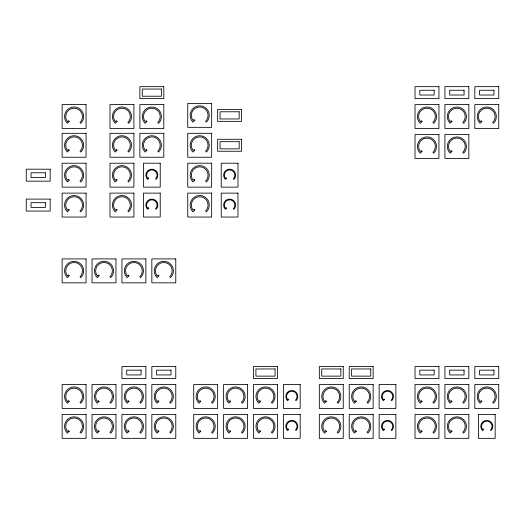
<?xml version="1.0" encoding="UTF-8"?>
<svg xmlns="http://www.w3.org/2000/svg" width="525" height="525" viewBox="0 0 525 525"><rect width="100%" height="100%" fill="white"/><g stroke="black" fill="none" stroke-linecap="round" stroke-linejoin="round"><path stroke-width="0.79" d="M69.169 121.498L67.331 123.329A9.568 9.568 0 0 1 67.331 109.797A9.568 9.568 0 0 1 80.863 109.797A9.568 9.568 0 0 1 80.863 123.329L80.017 122.482A8.374 8.374 0 0 0 80.292 110.926A8.374 8.374 0 0 0 68.762 110.112A8.374 8.374 0 0 0 67.397 121.59L68.519 120.75A6.976 6.976 0 0 0 69.169 121.498M69.169 150.202L67.331 152.04A9.568 9.568 0 0 1 67.331 138.508A9.568 9.568 0 0 1 80.863 138.508A9.568 9.568 0 0 1 80.863 152.04L80.017 151.193A8.374 8.374 0 0 0 80.292 139.637A8.374 8.374 0 0 0 68.762 138.817A8.374 8.374 0 0 0 67.397 150.294L68.519 149.454A6.976 6.976 0 0 0 69.169 150.202M117.016 121.498L115.178 123.329A9.568 9.568 0 0 1 115.178 109.797A9.568 9.568 0 0 1 128.71 109.797A9.568 9.568 0 0 1 128.71 123.329L127.87 122.482A8.374 8.374 0 0 0 128.139 110.926A8.374 8.374 0 0 0 116.609 110.112A8.374 8.374 0 0 0 115.251 121.59L116.366 120.75A6.976 6.976 0 0 0 117.016 121.498M69.169 180.108L67.331 181.945A9.568 9.568 0 0 1 67.331 168.413A9.568 9.568 0 0 1 80.863 168.413A9.568 9.568 0 0 1 80.863 181.945L80.017 181.099A8.374 8.374 0 0 0 80.292 169.542A8.374 8.374 0 0 0 68.762 168.722A8.374 8.374 0 0 0 67.397 180.2L68.519 179.36A6.976 6.976 0 0 0 69.169 180.108M117.016 150.202L115.178 152.04A9.568 9.568 0 0 1 115.178 138.508A9.568 9.568 0 0 1 128.71 138.508A9.568 9.568 0 0 1 128.71 152.04L127.87 151.193A8.374 8.374 0 0 0 128.139 139.637A8.374 8.374 0 0 0 116.609 138.817A8.374 8.374 0 0 0 115.251 150.294L116.366 149.454A6.976 6.976 0 0 0 117.016 150.202M146.921 121.498L145.084 123.329A9.568 9.568 0 0 1 145.084 109.797A9.568 9.568 0 0 1 158.616 109.797A9.568 9.568 0 0 1 158.616 123.329L157.769 122.482A8.374 8.374 0 0 0 158.045 110.926A8.374 8.374 0 0 0 146.514 110.112A8.374 8.374 0 0 0 145.149 121.59L146.272 120.75A6.976 6.976 0 0 0 146.921 121.498M69.169 210.013L67.331 211.851A9.568 9.568 0 0 1 67.331 198.319A9.568 9.568 0 0 1 80.863 198.319A9.568 9.568 0 0 1 80.863 211.851L80.017 211.004A8.374 8.374 0 0 0 80.292 199.448A8.374 8.374 0 0 0 68.762 198.627A8.374 8.374 0 0 0 67.397 210.105L68.519 209.265A6.976 6.976 0 0 0 69.169 210.013M117.016 180.108L115.178 181.945A9.568 9.568 0 0 1 115.178 168.413A9.568 9.568 0 0 1 128.71 168.413A9.568 9.568 0 0 1 128.71 181.945L127.87 181.099A8.374 8.374 0 0 0 128.139 169.542A8.374 8.374 0 0 0 116.609 168.722A8.374 8.374 0 0 0 115.251 180.2L116.366 179.36A6.976 6.976 0 0 0 117.016 180.108M146.921 150.202L145.084 152.04A9.568 9.568 0 0 1 145.084 138.508A9.568 9.568 0 0 1 158.616 138.508A9.568 9.568 0 0 1 158.616 152.04L157.769 151.193A8.374 8.374 0 0 0 158.045 139.637A8.374 8.374 0 0 0 146.514 138.817A8.374 8.374 0 0 0 145.149 150.294L146.272 149.454A6.976 6.976 0 0 0 146.921 150.202M194.768 120.297L192.931 122.135A9.568 9.568 0 0 1 192.931 108.603A9.568 9.568 0 0 1 206.469 108.603A9.568 9.568 0 0 1 206.469 122.135L205.623 121.288A8.374 8.374 0 0 0 205.892 109.732A8.374 8.374 0 0 0 194.362 108.911A8.374 8.374 0 0 0 193.003 120.389L194.119 119.549A6.976 6.976 0 0 0 194.768 120.297M117.016 210.013L115.178 211.851A9.568 9.568 0 0 1 115.178 198.319A9.568 9.568 0 0 1 128.71 198.319A9.568 9.568 0 0 1 128.71 211.851L127.87 211.004A8.374 8.374 0 0 0 128.139 199.448A8.374 8.374 0 0 0 116.609 198.627A8.374 8.374 0 0 0 115.251 210.105L116.366 209.265A6.976 6.976 0 0 0 117.016 210.013M148.772 178.257L147.623 179.406A5.978 5.978 0 0 1 147.623 170.947A5.978 5.978 0 0 1 156.083 170.947A5.978 5.978 0 0 1 156.083 179.406L155.551 178.881A5.23 5.23 0 0 0 155.722 171.655A5.23 5.23 0 0 0 148.516 171.143A5.23 5.23 0 0 0 147.663 178.316L148.365 177.791A4.357 4.357 0 0 0 148.772 178.257M69.169 275.809L67.331 277.64A9.568 9.568 0 0 1 67.331 264.108A9.568 9.568 0 0 1 80.863 264.108A9.568 9.568 0 0 1 80.863 277.64L80.017 276.793A8.374 8.374 0 0 0 80.292 265.237A8.374 8.374 0 0 0 68.762 264.423A8.374 8.374 0 0 0 67.397 275.901L68.519 275.061A6.976 6.976 0 0 0 69.169 275.809M194.768 150.202L192.931 152.04A9.568 9.568 0 0 1 192.931 138.508A9.568 9.568 0 0 1 206.469 138.508A9.568 9.568 0 0 1 206.469 152.04L205.623 151.193A8.374 8.374 0 0 0 205.892 139.637A8.374 8.374 0 0 0 194.362 138.817A8.374 8.374 0 0 0 193.003 150.294L194.119 149.454A6.976 6.976 0 0 0 194.768 150.202M148.772 208.162L147.623 209.311A5.978 5.978 0 0 1 147.623 200.852A5.978 5.978 0 0 1 156.083 200.852A5.978 5.978 0 0 1 156.083 209.311L155.551 208.786A5.23 5.23 0 0 0 155.722 201.561A5.23 5.23 0 0 0 148.516 201.049A5.23 5.23 0 0 0 147.663 208.222L148.365 207.697A4.357 4.357 0 0 0 148.772 208.162M99.074 275.809L97.237 277.64A9.568 9.568 0 0 1 97.237 264.108A9.568 9.568 0 0 1 110.768 264.108A9.568 9.568 0 0 1 110.768 277.64L109.922 276.793A8.374 8.374 0 0 0 110.197 265.237A8.374 8.374 0 0 0 98.667 264.423A8.374 8.374 0 0 0 97.302 275.901L98.424 275.061A6.976 6.976 0 0 0 99.074 275.809M194.768 180.108L192.931 181.945A9.568 9.568 0 0 1 192.931 168.413A9.568 9.568 0 0 1 206.469 168.413A9.568 9.568 0 0 1 206.469 181.945L205.623 181.099A8.374 8.374 0 0 0 205.892 169.542A8.374 8.374 0 0 0 194.362 168.722A8.374 8.374 0 0 0 193.003 180.2L194.119 179.36A6.976 6.976 0 0 0 194.768 180.108M128.979 275.809L127.142 277.64A9.568 9.568 0 0 1 127.142 264.108A9.568 9.568 0 0 1 140.674 264.108A9.568 9.568 0 0 1 140.674 277.64L139.827 276.793A8.374 8.374 0 0 0 140.103 265.237A8.374 8.374 0 0 0 128.572 264.423A8.374 8.374 0 0 0 127.207 275.901L128.33 275.061A6.976 6.976 0 0 0 128.979 275.809M194.768 210.013L192.931 211.851A9.568 9.568 0 0 1 192.931 198.319A9.568 9.568 0 0 1 206.469 198.319A9.568 9.568 0 0 1 206.469 211.851L205.623 211.004A8.374 8.374 0 0 0 205.892 199.448A8.374 8.374 0 0 0 194.362 198.627A8.374 8.374 0 0 0 193.003 210.105L194.119 209.265A6.976 6.976 0 0 0 194.768 210.013M226.524 178.257L225.376 179.406A5.978 5.978 0 0 1 225.376 170.947A5.978 5.978 0 0 1 233.835 170.947A5.978 5.978 0 0 1 233.835 179.406L233.303 178.881A5.23 5.23 0 0 0 233.474 171.655A5.23 5.23 0 0 0 226.268 171.143A5.23 5.23 0 0 0 225.415 178.316L226.118 177.791A4.357 4.357 0 0 0 226.524 178.257M158.878 275.809L157.047 277.64A9.568 9.568 0 0 1 157.047 264.108A9.568 9.568 0 0 1 170.579 264.108A9.568 9.568 0 0 1 170.579 277.64L169.732 276.793A8.374 8.374 0 0 0 170.008 265.237A8.374 8.374 0 0 0 158.478 264.423A8.374 8.374 0 0 0 157.113 275.901L158.235 275.061A6.976 6.976 0 0 0 158.878 275.809M226.524 208.162L225.376 209.311A5.978 5.978 0 0 1 225.376 200.852A5.978 5.978 0 0 1 233.835 200.852A5.978 5.978 0 0 1 233.835 209.311L233.303 208.786A5.23 5.23 0 0 0 233.474 201.561A5.23 5.23 0 0 0 226.268 201.049A5.23 5.23 0 0 0 225.415 208.222L226.118 207.697A4.357 4.357 0 0 0 226.524 208.162M69.169 401.408L67.331 403.239A9.568 9.568 0 0 1 67.331 389.708A9.568 9.568 0 0 1 80.863 389.708A9.568 9.568 0 0 1 80.863 403.239L80.017 402.393A8.374 8.374 0 0 0 80.292 390.843A8.374 8.374 0 0 0 68.762 390.023A8.374 8.374 0 0 0 67.397 401.5L68.519 400.66A6.976 6.976 0 0 0 69.169 401.408M69.169 431.314L67.331 433.145A9.568 9.568 0 0 1 67.331 419.613A9.568 9.568 0 0 1 80.863 419.613A9.568 9.568 0 0 1 80.863 433.145L80.017 432.298A8.374 8.374 0 0 0 80.292 420.748A8.374 8.374 0 0 0 68.762 419.928A8.374 8.374 0 0 0 67.397 431.406L68.519 430.566A6.976 6.976 0 0 0 69.169 431.314M99.074 401.408L97.237 403.239A9.568 9.568 0 0 1 97.237 389.708A9.568 9.568 0 0 1 110.768 389.708A9.568 9.568 0 0 1 110.768 403.239L109.922 402.393A8.374 8.374 0 0 0 110.197 390.843A8.374 8.374 0 0 0 98.667 390.023A8.374 8.374 0 0 0 97.302 401.5L98.424 400.66A6.976 6.976 0 0 0 99.074 401.408M99.074 431.314L97.237 433.145A9.568 9.568 0 0 1 97.237 419.613A9.568 9.568 0 0 1 110.768 419.613A9.568 9.568 0 0 1 110.768 433.145L109.922 432.298A8.374 8.374 0 0 0 110.197 420.748A8.374 8.374 0 0 0 98.667 419.928A8.374 8.374 0 0 0 97.302 431.406L98.424 430.566A6.976 6.976 0 0 0 99.074 431.314M128.979 401.408L127.142 403.239A9.568 9.568 0 0 1 127.142 389.708A9.568 9.568 0 0 1 140.674 389.708A9.568 9.568 0 0 1 140.674 403.239L139.827 402.393A8.374 8.374 0 0 0 140.103 390.843A8.374 8.374 0 0 0 128.572 390.023A8.374 8.374 0 0 0 127.207 401.5L128.33 400.66A6.976 6.976 0 0 0 128.979 401.408M422.048 121.498L420.21 123.329A9.568 9.568 0 0 1 420.21 109.797A9.568 9.568 0 0 1 433.742 109.797A9.568 9.568 0 0 1 433.742 123.329L432.902 122.482A8.374 8.374 0 0 0 433.171 110.926A8.374 8.374 0 0 0 421.641 110.112A8.374 8.374 0 0 0 420.282 121.59L421.398 120.75A6.976 6.976 0 0 0 422.048 121.498M128.979 431.314L127.142 433.145A9.568 9.568 0 0 1 127.142 419.613A9.568 9.568 0 0 1 140.674 419.613A9.568 9.568 0 0 1 140.674 433.145L139.827 432.298A8.374 8.374 0 0 0 140.103 420.748A8.374 8.374 0 0 0 128.572 419.928A8.374 8.374 0 0 0 127.207 431.406L128.33 430.566A6.976 6.976 0 0 0 128.979 431.314M158.878 401.408L157.047 403.239A9.568 9.568 0 0 1 157.047 389.708A9.568 9.568 0 0 1 170.579 389.708A9.568 9.568 0 0 1 170.579 403.239L169.732 402.393A8.374 8.374 0 0 0 170.008 390.843A8.374 8.374 0 0 0 158.478 390.023A8.374 8.374 0 0 0 157.113 401.5L158.235 400.66A6.976 6.976 0 0 0 158.878 401.408M422.048 151.403L420.21 153.234A9.568 9.568 0 0 1 420.21 139.702A9.568 9.568 0 0 1 433.742 139.702A9.568 9.568 0 0 1 433.742 153.234L432.902 152.388A8.374 8.374 0 0 0 433.171 140.831A8.374 8.374 0 0 0 421.641 140.018A8.374 8.374 0 0 0 420.282 151.495L421.398 150.655A6.976 6.976 0 0 0 422.048 151.403M451.953 121.498L450.115 123.329A9.568 9.568 0 0 1 450.115 109.797A9.568 9.568 0 0 1 463.647 109.797A9.568 9.568 0 0 1 463.647 123.329L462.801 122.482A8.374 8.374 0 0 0 463.076 110.926A8.374 8.374 0 0 0 451.546 110.112A8.374 8.374 0 0 0 450.181 121.59L451.303 120.75A6.976 6.976 0 0 0 451.953 121.498M158.878 431.314L157.047 433.145A9.568 9.568 0 0 1 157.047 419.613A9.568 9.568 0 0 1 170.579 419.613A9.568 9.568 0 0 1 170.579 433.145L169.732 432.298A8.374 8.374 0 0 0 170.008 420.748A8.374 8.374 0 0 0 158.478 419.928A8.374 8.374 0 0 0 157.113 431.406L158.235 430.566A6.976 6.976 0 0 0 158.878 431.314M200.747 401.408L198.916 403.239A9.568 9.568 0 0 1 198.916 389.708A9.568 9.568 0 0 1 212.448 389.708A9.568 9.568 0 0 1 212.448 403.239L211.601 402.393A8.374 8.374 0 0 0 211.877 390.843A8.374 8.374 0 0 0 200.347 390.023A8.374 8.374 0 0 0 198.982 401.5L200.097 400.66A6.976 6.976 0 0 0 200.747 401.408M451.953 151.403L450.115 153.234A9.568 9.568 0 0 1 450.115 139.702A9.568 9.568 0 0 1 463.647 139.702A9.568 9.568 0 0 1 463.647 153.234L462.801 152.388A8.374 8.374 0 0 0 463.076 140.831A8.374 8.374 0 0 0 451.546 140.018A8.374 8.374 0 0 0 450.181 151.495L451.303 150.655A6.976 6.976 0 0 0 451.953 151.403M481.858 121.498L480.021 123.329A9.568 9.568 0 0 1 480.021 109.797A9.568 9.568 0 0 1 493.553 109.797A9.568 9.568 0 0 1 493.553 123.329L492.706 122.482A8.374 8.374 0 0 0 492.982 110.926A8.374 8.374 0 0 0 481.451 110.112A8.374 8.374 0 0 0 480.086 121.59L481.208 120.75A6.976 6.976 0 0 0 481.858 121.498M200.747 431.314L198.916 433.145A9.568 9.568 0 0 1 198.916 419.613A9.568 9.568 0 0 1 212.448 419.613A9.568 9.568 0 0 1 212.448 433.145L211.601 432.298A8.374 8.374 0 0 0 211.877 420.748A8.374 8.374 0 0 0 200.347 419.928A8.374 8.374 0 0 0 198.982 431.406L200.097 430.566A6.976 6.976 0 0 0 200.747 431.314M230.652 401.408L228.821 403.239A9.568 9.568 0 0 1 228.821 389.708A9.568 9.568 0 0 1 242.353 389.708A9.568 9.568 0 0 1 242.353 403.239L241.507 402.393A8.374 8.374 0 0 0 241.782 390.843A8.374 8.374 0 0 0 230.252 390.023A8.374 8.374 0 0 0 228.887 401.5L230.002 400.66A6.976 6.976 0 0 0 230.652 401.408M230.652 431.314L228.821 433.145A9.568 9.568 0 0 1 228.821 419.613A9.568 9.568 0 0 1 242.353 419.613A9.568 9.568 0 0 1 242.353 433.145L241.507 432.298A8.374 8.374 0 0 0 241.782 420.748A8.374 8.374 0 0 0 230.252 419.928A8.374 8.374 0 0 0 228.887 431.406L230.002 430.566A6.976 6.976 0 0 0 230.652 431.314M260.558 401.408L258.727 403.239A9.568 9.568 0 0 1 258.727 389.708A9.568 9.568 0 0 1 272.258 389.708A9.568 9.568 0 0 1 272.258 403.239L271.412 402.393A8.374 8.374 0 0 0 271.688 390.843A8.374 8.374 0 0 0 260.157 390.023A8.374 8.374 0 0 0 258.792 401.5L259.908 400.66A6.976 6.976 0 0 0 260.558 401.408M288.724 399.558L287.575 400.706A5.978 5.978 0 0 1 287.575 392.247A5.978 5.978 0 0 1 296.034 392.247A5.978 5.978 0 0 1 296.034 400.706L295.509 400.175A5.23 5.23 0 0 0 295.68 392.956A5.23 5.23 0 0 0 288.474 392.444A5.23 5.23 0 0 0 287.621 399.617L288.317 399.092A4.357 4.357 0 0 0 288.724 399.558M260.558 431.314L258.727 433.145A9.568 9.568 0 0 1 258.727 419.613A9.568 9.568 0 0 1 272.258 419.613A9.568 9.568 0 0 1 272.258 433.145L271.412 432.298A8.374 8.374 0 0 0 271.688 420.748A8.374 8.374 0 0 0 260.157 419.928A8.374 8.374 0 0 0 258.792 431.406L259.908 430.566A6.976 6.976 0 0 0 260.558 431.314M288.724 429.463L287.575 430.612A5.978 5.978 0 0 1 287.575 422.152A5.978 5.978 0 0 1 296.034 422.152A5.978 5.978 0 0 1 296.034 430.612L295.509 430.08A5.23 5.23 0 0 0 295.68 422.861A5.23 5.23 0 0 0 288.474 422.349A5.23 5.23 0 0 0 287.621 429.522L288.317 428.997A4.357 4.357 0 0 0 288.724 429.463M326.347 401.408L324.516 403.239A9.568 9.568 0 0 1 324.516 389.708A9.568 9.568 0 0 1 338.048 389.708A9.568 9.568 0 0 1 338.048 403.239L337.201 402.393A8.374 8.374 0 0 0 337.477 390.843A8.374 8.374 0 0 0 325.946 390.023A8.374 8.374 0 0 0 324.581 401.5L325.703 400.66A6.976 6.976 0 0 0 326.347 401.408M326.347 431.314L324.516 433.145A9.568 9.568 0 0 1 324.516 419.613A9.568 9.568 0 0 1 338.048 419.613A9.568 9.568 0 0 1 338.048 433.145L337.201 432.298A8.374 8.374 0 0 0 337.477 420.748A8.374 8.374 0 0 0 325.946 419.928A8.374 8.374 0 0 0 324.581 431.406L325.703 430.566A6.976 6.976 0 0 0 326.347 431.314M356.252 401.408L354.421 403.239A9.568 9.568 0 0 1 354.421 389.708A9.568 9.568 0 0 1 367.953 389.708A9.568 9.568 0 0 1 367.953 403.239L367.106 402.393A8.374 8.374 0 0 0 367.382 390.843A8.374 8.374 0 0 0 355.852 390.023A8.374 8.374 0 0 0 354.487 401.5L355.609 400.66A6.976 6.976 0 0 0 356.252 401.408M384.418 399.558L383.276 400.706A5.978 5.978 0 0 1 383.276 392.247A5.978 5.978 0 0 1 391.735 392.247A5.978 5.978 0 0 1 391.735 400.706L391.204 400.175A5.23 5.23 0 0 0 391.374 392.956A5.23 5.23 0 0 0 384.169 392.444A5.23 5.23 0 0 0 383.316 399.617L384.018 399.092A4.357 4.357 0 0 0 384.418 399.558M356.252 431.314L354.421 433.145A9.568 9.568 0 0 1 354.421 419.613A9.568 9.568 0 0 1 367.953 419.613A9.568 9.568 0 0 1 367.953 433.145L367.106 432.298A8.374 8.374 0 0 0 367.382 420.748A8.374 8.374 0 0 0 355.852 419.928A8.374 8.374 0 0 0 354.487 431.406L355.609 430.566A6.976 6.976 0 0 0 356.252 431.314M384.418 429.463L383.276 430.612A5.978 5.978 0 0 1 383.276 422.152A5.978 5.978 0 0 1 391.735 422.152A5.978 5.978 0 0 1 391.735 430.612L391.204 430.08A5.23 5.23 0 0 0 391.374 422.861A5.23 5.23 0 0 0 384.169 422.349A5.23 5.23 0 0 0 383.316 429.522L384.018 428.997A4.357 4.357 0 0 0 384.418 429.463M422.048 401.408L420.21 403.239A9.568 9.568 0 0 1 420.21 389.708A9.568 9.568 0 0 1 433.742 389.708A9.568 9.568 0 0 1 433.742 403.239L432.902 402.393A8.374 8.374 0 0 0 433.171 390.843A8.374 8.374 0 0 0 421.641 390.023A8.374 8.374 0 0 0 420.282 401.5L421.398 400.66A6.976 6.976 0 0 0 422.048 401.408M422.048 431.314L420.21 433.145A9.568 9.568 0 0 1 420.21 419.613A9.568 9.568 0 0 1 433.742 419.613A9.568 9.568 0 0 1 433.742 433.145L432.902 432.298A8.374 8.374 0 0 0 433.171 420.748A8.374 8.374 0 0 0 421.641 419.928A8.374 8.374 0 0 0 420.282 431.406L421.398 430.566A6.976 6.976 0 0 0 422.048 431.314M451.953 401.408L450.115 403.239A9.568 9.568 0 0 1 450.115 389.708A9.568 9.568 0 0 1 463.647 389.708A9.568 9.568 0 0 1 463.647 403.239L462.801 402.393A8.374 8.374 0 0 0 463.076 390.843A8.374 8.374 0 0 0 451.546 390.023A8.374 8.374 0 0 0 450.181 401.5L451.303 400.66A6.976 6.976 0 0 0 451.953 401.408M451.953 431.314L450.115 433.145A9.568 9.568 0 0 1 450.115 419.613A9.568 9.568 0 0 1 463.647 419.613A9.568 9.568 0 0 1 463.647 433.145L462.801 432.298A8.374 8.374 0 0 0 463.076 420.748A8.374 8.374 0 0 0 451.546 419.928A8.374 8.374 0 0 0 450.181 431.406L451.303 430.566A6.976 6.976 0 0 0 451.953 431.314M481.858 401.408L480.021 403.239A9.568 9.568 0 0 1 480.021 389.708A9.568 9.568 0 0 1 493.553 389.708A9.568 9.568 0 0 1 493.553 403.239L492.706 402.393A8.374 8.374 0 0 0 492.982 390.843A8.374 8.374 0 0 0 481.451 390.023A8.374 8.374 0 0 0 480.086 401.5L481.208 400.66A6.976 6.976 0 0 0 481.858 401.408M483.702 429.463L482.56 430.612A5.978 5.978 0 0 1 482.56 422.152A5.978 5.978 0 0 1 491.019 422.152A5.978 5.978 0 0 1 491.019 430.612L490.488 430.08A5.23 5.23 0 0 0 490.658 422.861A5.23 5.23 0 0 0 483.453 422.349A5.23 5.23 0 0 0 482.6 429.522L483.302 428.997A4.357 4.357 0 0 0 483.702 429.463M163.813 86.658L139.886 86.658L139.886 98.621L163.813 98.621L163.813 86.658M438.939 86.658L415.019 86.658L415.019 98.621L438.939 98.621L438.939 86.658M468.845 86.658L444.918 86.658L444.918 98.621L468.845 98.621L468.845 86.658M498.75 86.658L474.823 86.658L474.823 98.621L498.75 98.621L498.75 86.658M161.418 89.053L142.282 89.053L142.282 96.226L161.418 96.226L161.418 89.053M434.155 90.248L419.803 90.248L419.803 95.032L434.155 95.032L434.155 90.248M464.061 90.248L449.708 90.248L449.708 95.032L464.061 95.032L464.061 90.248M493.966 90.248L479.614 90.248L479.614 95.032L493.966 95.032L493.966 90.248M211.66 103.405L187.74 103.405L187.74 127.332L211.66 127.332L211.66 103.405M86.061 104.6L62.134 104.6L62.134 128.527L86.061 128.527L86.061 104.6M133.908 104.6L109.981 104.6L109.981 128.527L133.908 128.527L133.908 104.6M163.813 104.6L139.886 104.6L139.886 128.527L163.813 128.527L163.813 104.6M438.939 104.6L415.019 104.6L415.019 128.527L438.939 128.527L438.939 104.6M468.845 104.6L444.918 104.6L444.918 128.527L468.845 128.527L468.845 104.6M498.75 104.6L474.823 104.6L474.823 128.527L498.75 128.527L498.75 104.6M241.566 109.384L217.645 109.384L217.645 121.347L241.566 121.347L241.566 109.384M239.177 111.779L220.034 111.779L220.034 118.958L239.177 118.958L239.177 111.779M86.061 133.311L62.134 133.311L62.134 157.231L86.061 157.231L86.061 133.311M133.908 133.311L109.981 133.311L109.981 157.231L133.908 157.231L133.908 133.311M163.813 133.311L139.886 133.311L139.886 157.231L163.813 157.231L163.813 133.311M211.66 133.311L187.74 133.311L187.74 157.231L211.66 157.231L211.66 133.311M438.939 134.505L415.019 134.505L415.019 158.432L438.939 158.432L438.939 134.505M468.845 134.505L444.918 134.505L444.918 158.432L468.845 158.432L468.845 134.505M241.566 139.289L217.645 139.289L217.645 151.252L241.566 151.252L241.566 139.289M239.177 141.684L220.034 141.684L220.034 148.864L239.177 148.864L239.177 141.684M86.061 163.216L62.134 163.216L62.134 187.136L86.061 187.136L86.061 163.216M133.908 163.216L109.981 163.216L109.981 187.136L133.908 187.136L133.908 163.216M160.223 163.216L143.476 163.216L143.476 187.136L160.223 187.136L160.223 163.216M211.66 163.216L187.74 163.216L187.74 187.136L211.66 187.136L211.66 163.216M237.976 163.216L221.228 163.216L221.228 187.136L237.976 187.136L237.976 163.216M50.177 169.194L26.25 169.194L26.25 181.158L50.177 181.158L50.177 169.194M45.386 172.784L31.034 172.784L31.034 177.568L45.386 177.568L45.386 172.784M86.061 193.121L62.134 193.121L62.134 217.042L86.061 217.042L86.061 193.121M133.908 193.121L109.981 193.121L109.981 217.042L133.908 217.042L133.908 193.121M160.223 193.121L143.476 193.121L143.476 217.042L160.223 217.042L160.223 193.121M211.66 193.121L187.74 193.121L187.74 217.042L211.66 217.042L211.66 193.121M237.976 193.121L221.228 193.121L221.228 217.042L237.976 217.042L237.976 193.121M50.177 199.1L26.25 199.1L26.25 211.063L50.177 211.063L50.177 199.1M45.386 202.689L31.034 202.689L31.034 207.473L45.386 207.473L45.386 202.689M86.061 258.91L62.134 258.91L62.134 282.837L86.061 282.837L86.061 258.91M115.966 258.91L92.039 258.91L92.039 282.837L115.966 282.837L115.966 258.91M145.871 258.91L121.944 258.91L121.944 282.837L145.871 282.837L145.871 258.91M175.777 258.91L151.85 258.91L151.85 282.837L175.777 282.837L175.777 258.91M145.871 366.568L121.944 366.568L121.944 378.532L145.871 378.532L145.871 366.568M175.777 366.568L151.85 366.568L151.85 378.532L175.777 378.532L175.777 366.568M277.449 366.568L253.529 366.568L253.529 378.532L277.449 378.532L277.449 366.568M343.245 366.568L319.318 366.568L319.318 378.532L343.245 378.532L343.245 366.568M373.15 366.568L349.223 366.568L349.223 378.532L373.15 378.532L373.15 366.568M438.939 366.568L415.019 366.568L415.019 378.532L438.939 378.532L438.939 366.568M468.845 366.568L444.918 366.568L444.918 378.532L468.845 378.532L468.845 366.568M498.75 366.568L474.823 366.568L474.823 378.532L498.75 378.532L498.75 366.568M275.061 368.963L255.918 368.963L255.918 376.136L275.061 376.136L275.061 368.963M340.85 368.963L321.713 368.963L321.713 376.136L340.85 376.136L340.85 368.963M370.755 368.963L351.619 368.963L351.619 376.136L370.755 376.136L370.755 368.963M141.087 370.158L126.728 370.158L126.728 374.942L141.087 374.942L141.087 370.158M170.993 370.158L156.634 370.158L156.634 374.942L170.993 374.942L170.993 370.158M434.155 370.158L419.803 370.158L419.803 374.942L434.155 374.942L434.155 370.158M464.061 370.158L449.708 370.158L449.708 374.942L464.061 374.942L464.061 370.158M493.966 370.158L479.614 370.158L479.614 374.942L493.966 374.942L493.966 370.158M86.061 384.51L62.134 384.51L62.134 408.437L86.061 408.437L86.061 384.51M115.966 384.51L92.039 384.51L92.039 408.437L115.966 408.437L115.966 384.51M145.871 384.51L121.944 384.51L121.944 408.437L145.871 408.437L145.871 384.51M175.777 384.51L151.85 384.51L151.85 408.437L175.777 408.437L175.777 384.51M217.645 384.51L193.718 384.51L193.718 408.437L217.645 408.437L217.645 384.51M247.551 384.51L223.624 384.51L223.624 408.437L247.551 408.437L247.551 384.51M277.449 384.51L253.529 384.51L253.529 408.437L277.449 408.437L277.449 384.51M300.182 384.51L283.434 384.51L283.434 408.437L300.182 408.437L300.182 384.51M343.245 384.51L319.318 384.51L319.318 408.437L343.245 408.437L343.245 384.51M373.15 384.51L349.223 384.51L349.223 408.437L373.15 408.437L373.15 384.51M395.876 384.51L379.129 384.51L379.129 408.437L395.876 408.437L395.876 384.51M438.939 384.51L415.019 384.51L415.019 408.437L438.939 408.437L438.939 384.51M468.845 384.51L444.918 384.51L444.918 408.437L468.845 408.437L468.845 384.51M498.75 384.51L474.823 384.51L474.823 408.437L498.75 408.437L498.75 384.51M86.061 414.415L62.134 414.415L62.134 438.342L86.061 438.342L86.061 414.415M115.966 414.415L92.039 414.415L92.039 438.342L115.966 438.342L115.966 414.415M145.871 414.415L121.944 414.415L121.944 438.342L145.871 438.342L145.871 414.415M175.777 414.415L151.85 414.415L151.85 438.342L175.777 438.342L175.777 414.415M217.645 414.415L193.718 414.415L193.718 438.342L217.645 438.342L217.645 414.415M247.551 414.415L223.624 414.415L223.624 438.342L247.551 438.342L247.551 414.415M277.449 414.415L253.529 414.415L253.529 438.342L277.449 438.342L277.449 414.415M300.182 414.415L283.434 414.415L283.434 438.342L300.182 438.342L300.182 414.415M343.245 414.415L319.318 414.415L319.318 438.342L343.245 438.342L343.245 414.415M373.15 414.415L349.223 414.415L349.223 438.342L373.15 438.342L373.15 414.415M395.876 414.415L379.129 414.415L379.129 438.342L395.876 438.342L395.876 414.415M438.939 414.415L415.019 414.415L415.019 438.342L438.939 438.342L438.939 414.415M468.845 414.415L444.918 414.415L444.918 438.342L468.845 438.342L468.845 414.415M495.16 414.415L478.413 414.415L478.413 438.342L495.16 438.342L495.16 414.415"/></g></svg>
